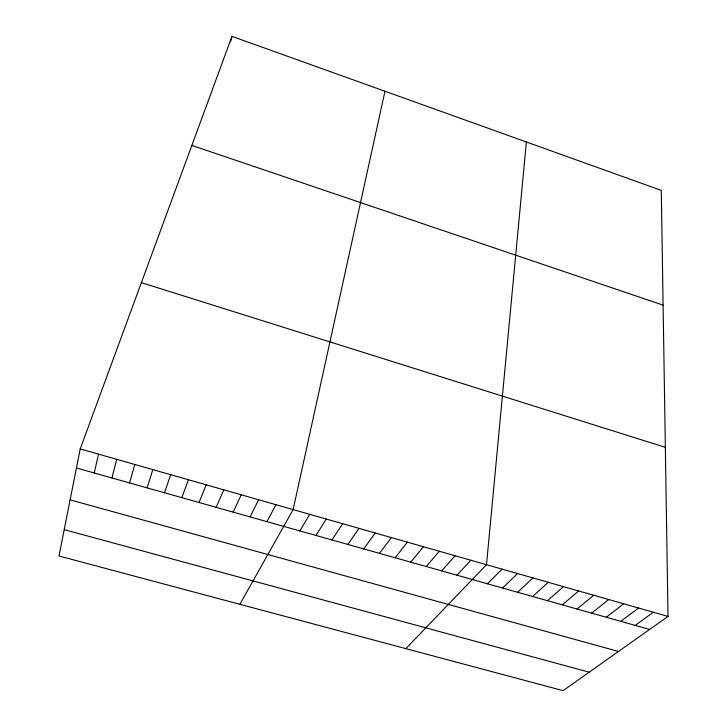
<?xml version="1.0" encoding="UTF-8"?>
<svg xmlns="http://www.w3.org/2000/svg" width="727" height="727" viewBox="0 0 727 727"><rect width="100%" height="100%" fill="white"/><g stroke="black" fill="none" stroke-linecap="round" stroke-linejoin="round"><path stroke-width="1.09" d="M526.375 141.983L486.499 564.706L405.839 648.638M80.215 448.922L58.987 555.982L563.098 690.65L668.013 616.423L661.288 190.392L231.977 36.35L80.215 448.922L668.013 616.423M384.965 91.248L293.126 509.6L239.874 604.301M94.246 472.977L98.527 454.139M111.949 477.966L116.729 459.328M230.568 41.712L231.977 36.35M129.56 482.928L134.822 464.489M147.072 487.862L152.815 469.615M164.484 492.77L170.709 474.713M181.795 497.65L188.493 479.784M199.016 502.502L206.177 484.818M216.137 507.328L223.771 489.834M233.167 512.126L241.255 494.814M250.106 516.897L258.639 499.767M266.945 521.641L275.933 504.692M299.869 530.919L309.72 514.325M315.954 535.454L326.223 519.033M331.957 539.961L342.644 523.704M347.87 544.45L358.974 528.356M363.709 548.912L375.214 532.991M379.458 553.347L391.362 537.589M395.134 557.763L407.429 542.169M410.719 562.162L423.414 546.722M426.231 566.524L439.308 551.257M441.652 570.877L455.12 555.764M457.001 575.202L470.851 560.244M487.463 583.781L502.066 569.141M502.584 588.043L517.542 573.548M517.615 592.278L532.946 577.938M532.582 596.494L548.267 582.3M547.458 600.693L563.507 586.644M562.271 604.864L578.665 590.969M577.011 609.017L593.75 595.268M591.669 613.143L608.753 599.539M606.254 617.259L623.684 603.792M620.767 621.349L638.533 608.026M635.207 625.42L653.309 612.234M64.212 529.647L589.188 672.193M70.119 499.858L618.486 651.465M76.444 467.961L649.584 629.464M141.383 282.639L665.341 447.323M191.855 145.409L663.097 305.131"/></g></svg>
